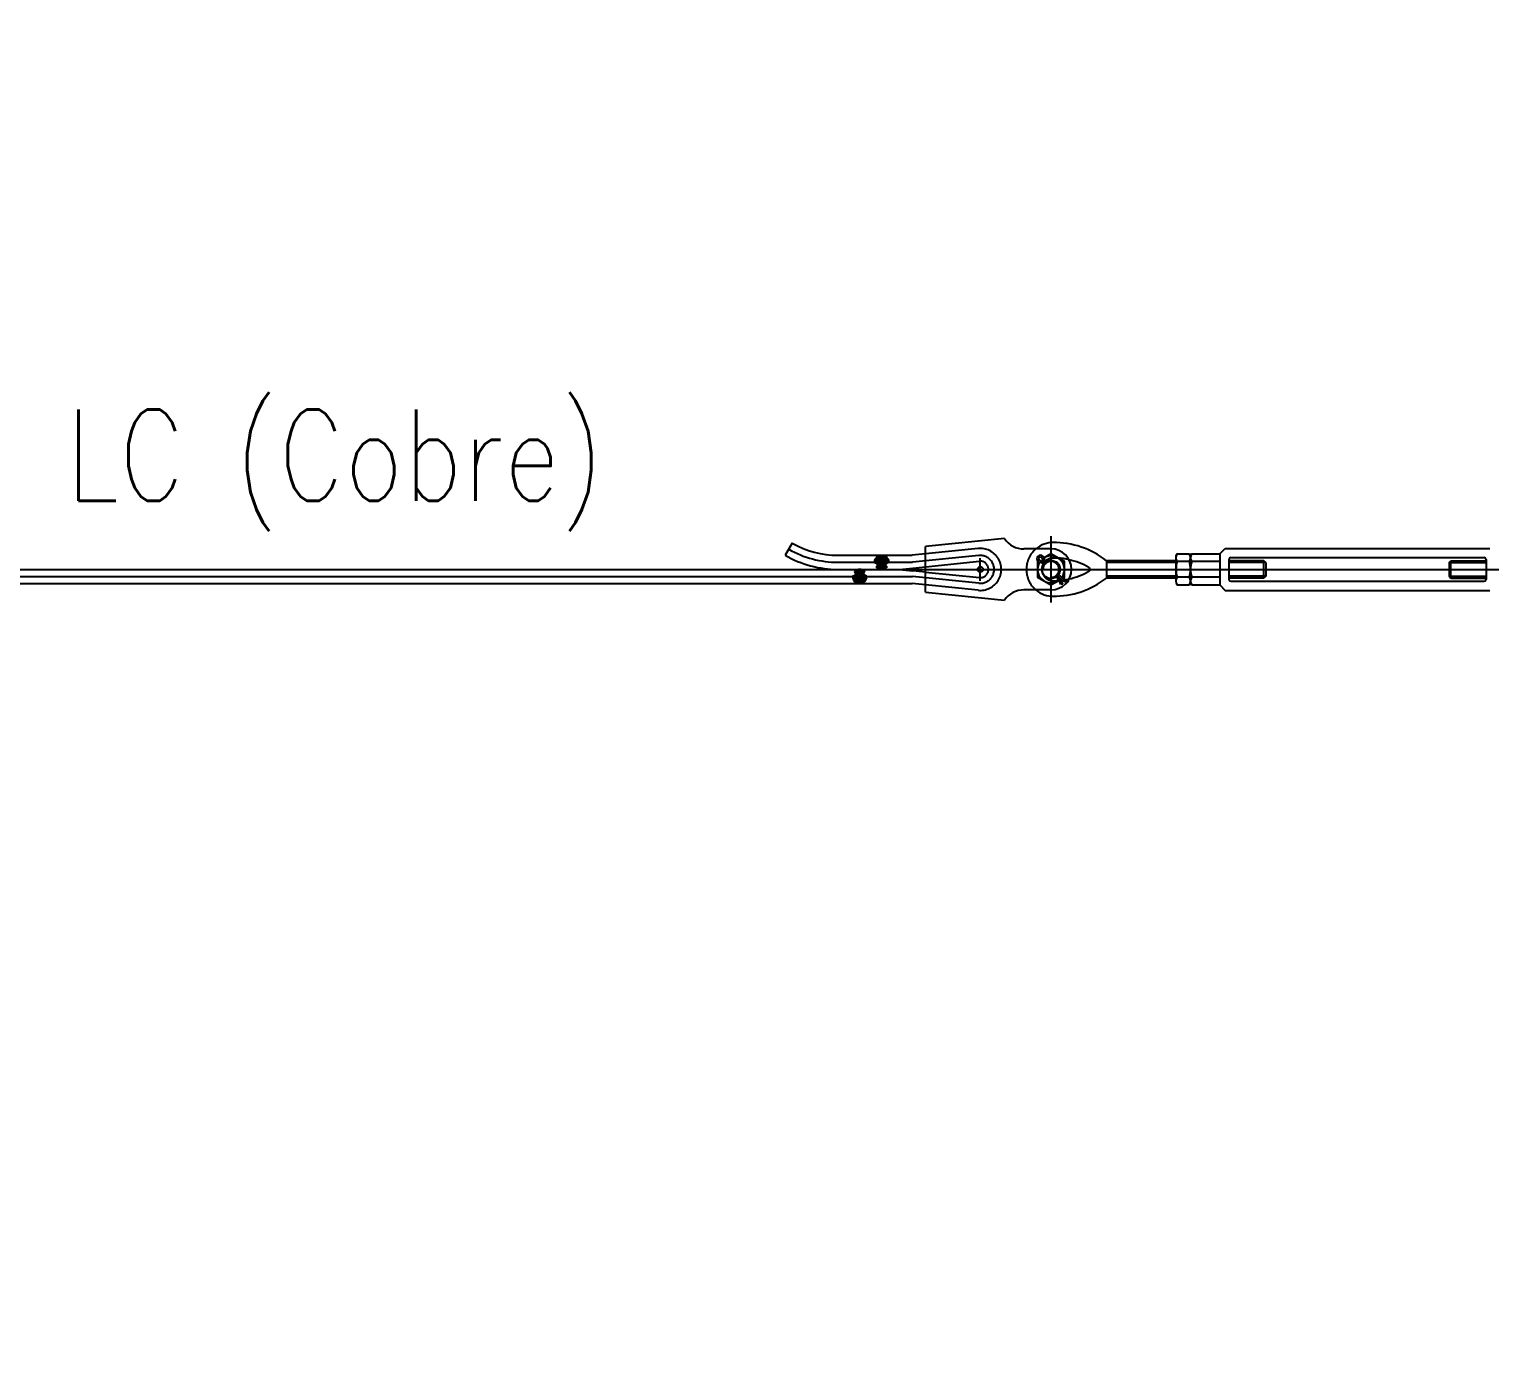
# Model space of a CAD drawing. Header units: millimetres. Extents: x -37020 to 35906, y -101 to 52234.
# Drawn here: x -54.564 to -52.963, y 398.144 to 399.594 of the extents above; entities that cross this region are included whole.
import ezdxf

# ---------------------------------------------------------------- set-up
doc = ezdxf.new("R2010")
doc.units = ezdxf.units.MM
doc.header["$PDMODE"] = 35
doc.header["$PDSIZE"] = 1
for name, pattern in [('CENTER', [50.8, 31.75, -6.35, 6.35, -6.35]), ('CENTER2', [28.575, 19.05, -3.175, 3.175, -3.175]), ('HIDDEN', [9.525, 6.35, -3.175])]:
    doc.linetypes.add(name, pattern=pattern)
for name, color, linetype in [('0-MORDAZA', 140, 'Continuous'), ('0_EJES', 1, 'CENTER2'), ('GE-Cotas', 1, 'Continuous'), ('M0_EQUIPOS', 2, 'Continuous'), ('M2_PLBULONES', 2, 'Continuous'), ('M_DIM', 1, 'Continuous')]:
    doc.layers.add(name, color=color, linetype=linetype)
doc.styles.add('Romans', font='romans.shx', dxfattribs={"width": 0.8})
doc.styles.add('STYLE-MSF', font='simplex.shx', dxfattribs={"width": 0.8})
doc.dimstyles.new('COTAS GENERAL', dxfattribs={"dimscale": 0.1, "dimtxt": 2.5, "dimasz": 2.5, "dimexe": 1, "dimexo": 1, "dimgap": 1.25, "dimtad": 1, "dimzin": 1, "dimdsep": 46, "dimtxsty": 'Romans', "dimcen": 1, "dimclrd": 2, "dimclre": 1, "dimclrt": 3, "dimaunit": 1, "dimadec": 3, "dimazin": 0, "dimtfac": 1, "dimtix": 1, "dimtmove": 0, "dimatfit": 0, "dimfxl": 1, "dimtolj": 1, "dimarcsym": 0})

# ---------------------------------------------------------------- blocks, each defined once
blk = doc.blocks.new('A$C2CA53E54')
h = blk.add_hatch(color=40)
edge = h.paths.add_edge_path()
edge.add_arc((0, 0), 7.75, 179.3311, 360.6689)
edge.add_arc((7.4, 0.1), 0.38, 0.6689, 63)
edge.add_line((7.5, 0.4), (4.1, 2.2))
edge.add_arc((4.3, 2.5), 0.38, 141, 243, ccw=False)
edge.add_line((4, 2.8), (5.6, 4.8))
edge.add_arc((5.3, 5.1), 0.38, 321, 403.5576)
edge.add_arc((0, 0), 7.75, 43.5576, 136.4424)
edge.add_arc((-5.3, 5.1), 0.38, 136.4424, 219)
edge.add_line((-5.6, 4.8), (-4, 2.8))
edge.add_arc((-4.3, 2.5), 0.38, -63, 39, ccw=False)
edge.add_line((-4.1, 2.2), (-7.5, 0.4))
edge.add_arc((-7.4, 0.1), 0.38, 117, 179.3311)
at = {"layer": '0-MORDAZA', "color": 7}
for p, q in [((-7.5, 0.4), (-4.1, 2.2)), ((-4, 2.8), (-5.6, 4.8)), ((4, 2.8), (5.6, 4.8)), ((7.5, 0.4), (4.1, 2.2))]:
    blk.add_line(p, q, dxfattribs=at)
blk.add_lwpolyline([(5.6, 5.3, 0.429039), (-5.6, 5.3)], format="xyb", dxfattribs=at)
for centre, radius, start, end in [((-7.4, 0.1), 0.38, 117, 179.3311), ((0, 0), 7.75, 179.3311, 0.6689), ((-5.3, 5.1), 0.38, 136.4424, 219), ((-4.3, 2.5), 0.38, 297, 39), ((4.3, 2.5), 0.38, 141, 243), ((5.3, 5.1), 0.38, 321, 43.5576), ((7.4, 0.1), 0.38, 0.6689, 63)]:
    blk.add_arc(centre, radius, start, end, dxfattribs=at)
blk = doc.blocks.new('*D313')
at = {"layer": 'Defpoints', "color": 0, "transparency": 16777216}
for p in [(-55.8202, 399.1444), (-56.9384, 398.9944), (-51.2936, 393.7944)]:
    blk.add_point(p, dxfattribs=at)
at = {"layer": 'GE-Cotas', "color": 1, "lineweight": -2, "transparency": 16777216}
for p, q in [((-56.2202, 398.9944), (-56.0202, 399.1444)), ((-56.0202, 399.1444), (-55.0527, 399.1444)), ((-56.8884, 398.9944), (-56.2202, 398.9944))]:
    blk.add_line(p, q, dxfattribs=at)
at = {"layer": 'GE-Cotas', "color": 3, "linetype": 'Continuous', "transparency": 16777216, "insert": (-55.4052, 399.2694), "char_height": 0.125, "attachment_point": 5, "style": 'Romans'}
blk.add_mtext('\\A1;{\\Fsimplex|c0;+ ~}5200', dxfattribs=at)
blk = doc.blocks.new('*D317')
at = {"layer": 'Defpoints', "color": 0, "transparency": 16777216}
for p in [(-55.7534, 400.2194), (-56.8151, 399.9619), (-51.2936, 394.1621)]:
    blk.add_point(p, dxfattribs=at)
at = {"layer": 'GE-Cotas', "color": 1, "lineweight": -2, "transparency": 16777216}
for p, q in [((-56.1534, 399.9619), (-55.9534, 400.2194)), ((-55.9534, 400.2194), (-54.9858, 400.2194)), ((-56.7651, 399.9619), (-56.1534, 399.9619))]:
    blk.add_line(p, q, dxfattribs=at)
at = {"layer": 'GE-Cotas', "color": 3, "linetype": 'Continuous', "transparency": 16777216, "insert": (-55.3384, 400.3444), "char_height": 0.125, "attachment_point": 5, "style": 'Romans'}
blk.add_mtext('\\A1;{\\Fsimplex|c0;+ ~}5800', dxfattribs=at)

msp = doc.modelspace()

# ---------------------------------------------------------------- linework, layer by layer
at = {"color": 40}
for p, q in [((-53.7276, 399.031), (-53.7354, 399.0176)), ((-53.6776, 399.0176), (-53.5963, 399.0176)), ((-53.5815, 399.0191), (-53.5963, 399.0176)), ((-57.1257, 399.0021), (-53.6102, 399.0021)), ((-53.6102, 399.0021), (-53.5955, 399.0036)), ((-53.6102, 399.0021), (-53.5955, 399.0006)), ((-57.1257, 398.9866), (-53.5963, 398.9866)), ((-53.5815, 398.9851), (-53.5963, 398.9866))]:
    msp.add_line(p, q, dxfattribs=at)
at = {"color": 1}
msp.add_circle((-53.444, 399.0021), 3.637978807091713e-15, dxfattribs=at)
at = {"color": 40}
for radius in [0.1, 0.1155]:
    msp.add_arc((-53.6776, 399.1176), radius, 240, 270, dxfattribs=at)
at = {"layer": '0_EJES', "color": 1, "linetype": 'CENTER'}
for p, q in [((-53.444, 399.0385), (-53.444, 398.9657)), ((-53.5215, 398.9897), (-53.5215, 399.0145))]:
    msp.add_line(p, q, dxfattribs=at)
at = {"layer": '0_EJES', "linetype": 'CENTER'}
for p, q in [((-53.6776, 399.0099), (-53.5959, 399.0099)), ((-53.523, 399.0172), (-53.5959, 399.0099)), ((-57.1257, 399.0021), (-52.6135, 399.0021)), ((-57.1257, 398.9944), (-53.5959, 398.9944)), ((-53.6102, 399.0021), (-52.6225, 399.0021)), ((-53.523, 398.987), (-53.5959, 398.9944))]:
    msp.add_line(p, q, dxfattribs=at)
msp.add_arc((-53.6776, 399.1176), 0.1077, 240, 270, dxfattribs=at)
at = {"layer": '0_EJES', "color": 1, "linetype": 'CENTER'}
msp.add_arc((-53.5215, 399.0021), 0.0152, 264.2238, 95.7762, dxfattribs=at)
at = {"layer": 'M0_EQUIPOS', "color": 1}
for p, q in [((-53.495, 399.0359), (-53.5815, 399.0271)), ((-53.5815, 398.9771), (-53.5815, 399.0271)), ((-53.444, 399.0246), (-53.4736, 399.0246)), ((-53.259, 399.0192), (-53.253, 399.0251)), ((-53.253, 399.0251), (-52.9629, 399.0251)), ((-53.5955, 399.0036), (-53.5815, 399.005)), ((-53.307, 399.0116), (-53.383, 399.0116)), ((-53.383, 399.0116), (-53.383, 398.9926)), ((-53.307, 399.0096), (-53.383, 399.0096)), ((-53.2897, 399.0192), (-53.291, 399.0169)), ((-53.2897, 399.0192), (-53.259, 399.0192)), ((-53.259, 399.0106), (-53.2897, 399.0106)), ((-53.259, 399.0192), (-53.259, 398.9851)), ((-53.249, 399.0131), (-53.249, 398.9911)), ((-53.2105, 399.0116), (-53.249, 399.0116)), ((-53.2085, 399.0096), (-53.249, 399.0096)), ((-53.247, 399.0151), (-52.969, 399.0151)), ((-53.2085, 399.0096), (-53.2105, 399.0116)), ((-53.2105, 398.9926), (-53.2105, 399.0116)), ((-53.2085, 399.0096), (-53.2085, 398.9946)), ((-53.0075, 399.0096), (-53.0055, 399.0116)), ((-53.0075, 399.0096), (-53.0075, 398.9946)), ((-53.0075, 399.0096), (-52.967, 399.0096)), ((-53.0055, 398.9926), (-53.0055, 399.0116)), ((-53.0055, 399.0116), (-52.967, 399.0116)), ((-52.967, 399.0131), (-52.967, 398.9911)), ((-53.5955, 399.0036), (-53.5955, 399.0006)), ((-53.5815, 398.9992), (-53.5955, 399.0006)), ((-53.307, 398.9946), (-53.383, 398.9946)), ((-53.307, 398.9926), (-53.383, 398.9926)), ((-53.259, 398.9936), (-53.2897, 398.9936)), ((-53.2085, 398.9946), (-53.249, 398.9946)), ((-53.2105, 398.9926), (-53.249, 398.9926)), ((-53.247, 398.9891), (-52.969, 398.9891)), ((-53.2085, 398.9946), (-53.2105, 398.9926)), ((-53.0075, 398.9946), (-53.0055, 398.9926)), ((-53.0075, 398.9946), (-52.967, 398.9946)), ((-53.0055, 398.9926), (-52.967, 398.9926)), ((-53.5815, 398.9771), (-53.495, 398.9684)), ((-53.444, 398.9796), (-53.4736, 398.9796)), ((-53.291, 398.9873), (-53.2897, 398.9851)), ((-53.2897, 398.9851), (-53.259, 398.9851)), ((-53.259, 398.9851), (-53.253, 398.9791)), ((-53.253, 398.9791), (-52.9629, 398.9791))]:
    msp.add_line(p, q, dxfattribs=at)
at = {"layer": 'M0_EQUIPOS', "color": 1, "linetype": 'HIDDEN'}
for p, q in [((-53.5238, 399.025), (-53.5815, 399.0191)), ((-53.5815, 399.005), (-53.5224, 399.0111)), ((-53.5815, 398.9992), (-53.5224, 398.9932)), ((-53.5238, 398.9793), (-53.5815, 398.9851))]:
    msp.add_line(p, q, dxfattribs=at)
at = {"layer": 'M0_EQUIPOS', "color": 1}
msp.add_circle((-53.5215, 399.0021), 0.003, dxfattribs=at)
at = {"layer": 'M0_EQUIPOS', "color": 1, "linetype": 'HIDDEN'}
for centre, radius, start, end in [((-53.5215, 399.0021), 0.023, 264.2238, 95.7762), ((-53.4415, 399.0021), 0.0295, 130.2948, 229.7025), ((-53.5215, 399.0021), 0.009, 264.177, 95.823), ((-53.4415, 399.0021), 0.0125, 88.6705, 271.3295), ((-53.4412, 398.937), 0.0776, 77.3101, 90.5101), ((-53.4412, 399.0673), 0.0776, 269.4899, 282.6895)]:
    msp.add_arc(centre, radius, start, end, dxfattribs=at)
at = {"layer": 'M0_EQUIPOS', "color": 1}
for centre, radius, start, end in [((-53.4736, 399.0506), 0.026, 214.5627, 270), ((-53.4415, 399.0021), 0.0295, 88.6705, 130.2948), ((-53.444, 399.0021), 0.0225, 270, 90), ((-53.4412, 398.937), 0.0946, 52.09, 90.5101), ((-53.4412, 398.937), 0.0776, 60.1085, 77.3101), ((-53.2834, 399.0149), 0.00755, 145.6158, 214.3842), ((-53.2628, 399.0021), 0.0282, 162.412, 197.588), ((-53.247, 399.0131), 0.002, 90, 180), ((-52.969, 399.0131), 0.002, 0, 90), ((-53.4412, 399.0673), 0.0946, 269.4899, 307.91), ((-53.4412, 399.0673), 0.0776, 282.6895, 299.8915), ((-53.4037, 399.0021), 0.0025, 299.8915, 60.1085), ((-53.2834, 398.9893), 0.00755, 145.6158, 214.3842), ((-53.247, 398.9911), 0.002, 180, 270), ((-52.969, 398.9911), 0.002, 270, 0), ((-53.4736, 398.9536), 0.026, 90, 145.4373), ((-53.4415, 399.0021), 0.0295, 229.7025, 271.3295)]:
    msp.add_arc(centre, radius, start, end, dxfattribs=at)
at = {"layer": 'M2_PLBULONES', "color": 1}
for p, q in [((-53.3057, 399.0192), (-53.307, 399.0169)), ((-53.307, 399.0169), (-53.307, 398.9893)), ((-53.3057, 399.0192), (-53.2923, 399.0192)), ((-53.2923, 399.0106), (-53.3057, 399.0106)), ((-53.2923, 399.0192), (-53.291, 399.0169)), ((-53.291, 399.0169), (-53.291, 398.9873)), ((-53.2923, 398.9936), (-53.3057, 398.9936)), ((-53.3057, 398.9851), (-53.2923, 398.9851)), ((-53.291, 398.9873), (-53.2923, 398.9851))]:
    msp.add_line(p, q, dxfattribs=at)
at = {"layer": 'M2_PLBULONES', "color": 1, "linetype": 'Continuous'}
for p, q in [((-53.437, 398.9923), (-53.4377, 398.9931)), ((-53.4355, 398.9936), (-53.4362, 398.9943)), ((-53.4342, 398.9952), (-53.4349, 398.9959)), ((-53.425, 398.9897), (-53.4254, 398.9878)), ((-53.4312, 398.986), (-53.4331, 398.9854))]:
    msp.add_line(p, q, dxfattribs=at)
for points in [[(-53.4584, 399.0109), (-53.4587, 399.0106), (-53.4587, 398.9936), (-53.444, 398.9851), (-53.4353, 398.9901)], [(-53.4311, 398.9925), (-53.4292, 398.9936), (-53.4292, 399.0106), (-53.444, 399.0192), (-53.4516, 399.0147)], [(-53.4336, 398.9911), (-53.433, 398.9914)]]:
    msp.add_lwpolyline(points, dxfattribs=at)
msp.add_circle((-53.444, 399.0021), 0.01, dxfattribs=at)
for centre, radius, start, end in [((-53.4555, 399.0136), 0.004, 6.0576, 263.9424), ((-53.444, 399.0021), 0.0148, 148.7005, 305.822), ((-53.4555, 399.0136), 0.002, 6.0576, 263.9424), ((-53.4564, 399.0047), 0.005, 47.1009, 83.9424), ((-53.4564, 399.0047), 0.007, 48.0073, 83.9424), ((-53.4465, 399.0146), 0.007, 186.0576, 221.9927), ((-53.444, 399.0021), 0.00875, 270, 180), ((-53.444, 399.0021), 0.0148, 323.1463, 121.3012), ((-53.4465, 399.0146), 0.005, 186.0576, 222.8996), ((-53.4505, 398.9802), 0.0182, 16.6781, 41.994), ((-53.4505, 398.9802), 0.0202, 16.6781, 41.994), ((-53.4208, 399.0075), 0.0202, 223.006, 256.5983), ((-53.4208, 399.0075), 0.0182, 222.5022, 256.5829), ((-53.444, 399.0021), 0.0148, 313.6315, 315.3774)]:
    msp.add_arc(centre, radius, start, end, dxfattribs=at)
at = {"layer": 'M2_PLBULONES', "color": 1}
for centre, radius, start, end in [((-53.2994, 399.0149), 0.00755, 145.6158, 214.3842), ((-53.2788, 399.0021), 0.0282, 162.412, 197.588), ((-53.2985, 399.0149), 0.00755, 325.6158, 34.3842), ((-53.3192, 399.0021), 0.0282, 342.412, 17.588), ((-53.2994, 398.9893), 0.00755, 145.6158, 214.3842), ((-53.2985, 398.9893), 0.00755, 325.6158, 34.3842)]:
    msp.add_arc(centre, radius, start, end, dxfattribs=at)

# ---------------------------------------------------------------- block references
at = {"xscale": -0.001, "yscale": 0.001, "zscale": 0.001, "rotation": 180}
msp.add_blockref('A$C2CA53E54', (-53.6296, 399.0099), dxfattribs=at)
at = {"xscale": 0.001, "yscale": 0.001, "zscale": 0.001}
msp.add_blockref('A$C2CA53E54', (-53.6538, 398.9944), dxfattribs=at)

# ---------------------------------------------------------------- texts
at = {"layer": 'M_DIM', "color": 3, "style": 'STYLE-MSF', "width": 0.8}
msp.add_text('LC (Cobre)', height=0.1, dxfattribs=at).set_placement((-54.524, 399.0774))

# ---------------------------------------------------------------- dimensions: what is measured, and where the dimension line sits
at = {"layer": 'GE-Cotas'}
for feature_location, offset, origin, picture, middle in [((-56.8151, 399.9619), (1.0617, 0.2575), (-51.2936, 394.1621), '*D317', (-55.3384, 400.3444)), ((-56.9384, 398.9944), (1.1181, 0.1501), (-51.2936, 393.7944), '*D313', (-55.4052, 399.2694))]:
    dim = msp.add_ordinate_dim(feature_location=feature_location, offset=offset, dtype=0, origin=origin, text='{\\Fsimplex|c0;+ ~}<>', dimstyle='COTAS GENERAL', override={"dimscale": 0.05, "dimasz": 2, "dimdec": 0, "dimlfac": 1000, "dimdsep": 44}, dxfattribs=at)
    dim.commit()
    dim.dimension.update_dxf_attribs({"geometry": picture, "text_midpoint": middle})

doc.saveas('drawing.dxf')
